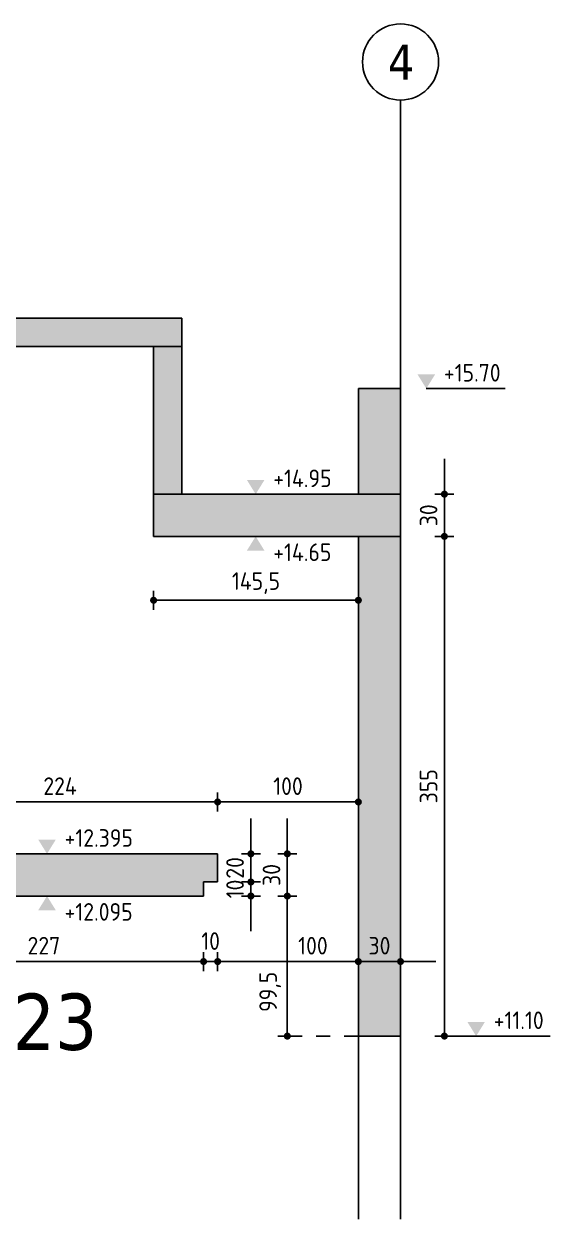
# Model space of a CAD drawing. Extents: x 21.6 to 105.5, y -19 to 78.7.
# Drawn here: x 28.62 to 32.36, y 7.06 to 15.55 of the extents above; entities that cross this region are included whole.
import ezdxf

# ---------------------------------------------------------------- set-up
doc = ezdxf.new("R2010")
doc.units = 0
doc.header["$LTSCALE"] = 0.5
doc.linetypes.add('AUSGEZOGEN', pattern=[1000.01, 1000, 0.01])
doc.linetypes.add('DOT', pattern=[0.175, 0.05, -0.125])
for name, color, linetype in [('ACHSEN', 7, 'Continuous'), ('AFU', 7, 'Continuous'), ('BETON', 7, 'Continuous'), ('grau_mittel', 7, 'Continuous'), ('HILFE', 7, 'Continuous'), ('koten', 7, 'Continuous'), ('MASSE', 7, 'Continuous'), ('SFP_Achsen', 7, 'Continuous')]:
    doc.layers.add(name, color=color, linetype=linetype)
doc.layers.add('NOPLOT', color=7, linetype='Continuous', plot=False)
doc.styles.add('helv', font='tahoma.ttf')
doc.styles.add('txt', font='isocp.shx')
doc.linetypes.add('AFU_50K', pattern='A,0.15,["/",Standard,S=0.2,R=0,X=-0.01,Y=-0.1],0.07,["/",Standard,S=0.2,R=0,X=-0.01,Y=-0.1],0.15', length=0.37)
doc.dimstyles.new('DOT_I', dxfattribs={"dimscale": 0.5, "dimtxt": 0.25, "dimasz": 0.25, "dimexe": 0.1, "dimexo": 0.3, "dimgap": 0.1, "dimtad": 1, "dimdec": 3, "dimzin": 3, "dimtxsty": 'txt', "dimblk": 'DOT', "dimblk1": 'DOT', "dimblk2": 'DOT', "dimsah": 1, "dimcen": 0.1, "dimse1": 1, "dimse2": 1, "dimazin": 0, "dimtfac": 1, "dimtdec": 4, "dimtix": 1, "dimtmove": 2, "dimatfit": 3, "dimfxl": 0, "dimtvp": 1, "dimtolj": 1, "dimtzin": 0, "dimarcsym": 0})

# ---------------------------------------------------------------- blocks, each defined once
blk = doc.blocks.new('DOT')
at = {"layer": 'MASSE', "color": 7, "linetype": 'Continuous'}
for p, q in [((0, 0), (-1, 0)), ((0, 0.54), (0, -0.54))]:
    blk.add_line(p, q, dxfattribs=at)
at = {"layer": 'MASSE', "color": 7, "linetype": 'Continuous', "const_width": 0.2}
blk.add_lwpolyline([(-0.1, 0, 1), (0.1, 0, 1)], format="xyb", close=True, dxfattribs=at)
blk = doc.blocks.new('*D105')
at = {"layer": 'DEFPOINTS', "color": 0, "linetype": 'AUSGEZOGEN', "transparency": 16777216}
for p in [(30.9998, 8.8918), (30.9998, 8.8918), (31.2998, 8.8918)]:
    blk.add_point(p, dxfattribs=at)
at = {"layer": 'MASSE', "color": 0, "linetype": 'AUSGEZOGEN', "lineweight": -2, "transparency": 16777216}
for p, q in [((30.8748, 8.8918), (30.7498, 8.8918)), ((31.2998, 8.8918), (30.9998, 8.8918)), ((31.4248, 8.8918), (31.5498, 8.8918))]:
    blk.add_line(p, q, dxfattribs=at)
at = {"layer": 'MASSE', "color": 0, "linetype": 'AUSGEZOGEN', "lineweight": -2, "transparency": 16777216, "xscale": 0.125, "yscale": 0.125, "zscale": 0.125}
blk.add_blockref('DOT', (30.9998, 8.8918), dxfattribs=at)
at = {"layer": 'MASSE', "color": 0, "linetype": 'AUSGEZOGEN', "lineweight": -2, "transparency": 16777216, "xscale": 0.125, "yscale": 0.125, "zscale": 0.125, "rotation": 180}
blk.add_blockref('DOT', (31.2998, 8.8918), dxfattribs=at)
at = {"layer": 'MASSE', "color": 0, "linetype": 'AUSGEZOGEN', "transparency": 16777216, "insert": (31.1498, 9.0043), "char_height": 0.125, "attachment_point": 5, "style": 'txt'}
blk.add_mtext('\\A1;30', dxfattribs=at)
blk = doc.blocks.new('*D106')
at = {"layer": 'DEFPOINTS', "color": 0, "linetype": 'AUSGEZOGEN', "transparency": 16777216}
for p in [(29.9998, 8.8918), (30.9998, 8.8918), (30.9998, 8.8918)]:
    blk.add_point(p, dxfattribs=at)
at = {"layer": 'MASSE', "color": 0, "linetype": 'AUSGEZOGEN', "lineweight": -2, "transparency": 16777216}
blk.add_line((30.1248, 8.8918), (30.8748, 8.8918), dxfattribs=at)
at = {"layer": 'MASSE', "color": 0, "linetype": 'AUSGEZOGEN', "lineweight": -2, "transparency": 16777216, "xscale": 0.125, "yscale": 0.125, "zscale": 0.125, "rotation": 180}
blk.add_blockref('DOT', (29.9998, 8.8918), dxfattribs=at)
at = {"layer": 'MASSE', "color": 0, "linetype": 'AUSGEZOGEN', "lineweight": -2, "transparency": 16777216, "xscale": 0.125, "yscale": 0.125, "zscale": 0.125}
blk.add_blockref('DOT', (30.9998, 8.8918), dxfattribs=at)
at = {"layer": 'MASSE', "color": 0, "linetype": 'AUSGEZOGEN', "transparency": 16777216, "insert": (30.6771, 9.0043), "char_height": 0.125, "attachment_point": 5, "style": 'txt'}
blk.add_mtext('\\A1;100', dxfattribs=at)
blk = doc.blocks.new('*D107')
at = {"layer": 'DEFPOINTS', "color": 0, "linetype": 'AUSGEZOGEN', "transparency": 16777216}
for p in [(29.8998, 8.8918), (29.9998, 8.8918), (29.9998, 8.8918)]:
    blk.add_point(p, dxfattribs=at)
at = {"layer": 'MASSE', "color": 0, "linetype": 'AUSGEZOGEN', "lineweight": -2, "transparency": 16777216}
for p, q in [((29.7748, 8.8918), (29.6498, 8.8918)), ((29.8998, 8.8918), (29.9998, 8.8918)), ((30.1248, 8.8918), (30.2498, 8.8918))]:
    blk.add_line(p, q, dxfattribs=at)
at = {"layer": 'MASSE', "color": 0, "linetype": 'AUSGEZOGEN', "lineweight": -2, "transparency": 16777216, "xscale": 0.125, "yscale": 0.125, "zscale": 0.125}
blk.add_blockref('DOT', (29.8998, 8.8918), dxfattribs=at)
at = {"layer": 'MASSE', "color": 0, "linetype": 'AUSGEZOGEN', "lineweight": -2, "transparency": 16777216, "xscale": 0.125, "yscale": 0.125, "zscale": 0.125, "rotation": 180}
blk.add_blockref('DOT', (29.9998, 8.8918), dxfattribs=at)
at = {"layer": 'MASSE', "color": 0, "linetype": 'AUSGEZOGEN', "transparency": 16777216, "insert": (29.9498, 9.0372), "char_height": 0.125, "attachment_point": 5, "style": 'txt'}
blk.add_mtext('\\A1;10', dxfattribs=at)
blk = doc.blocks.new('*D81')
at = {"layer": 'DEFPOINTS', "color": 0, "linetype": 'AUSGEZOGEN', "transparency": 16777216}
for p in [(27.6298, 8.8918), (29.8998, 8.8918), (29.8998, 8.8918)]:
    blk.add_point(p, dxfattribs=at)
at = {"layer": 'MASSE', "color": 0, "linetype": 'AUSGEZOGEN', "lineweight": -2, "transparency": 16777216}
blk.add_line((27.7548, 8.8918), (29.7748, 8.8918), dxfattribs=at)
at = {"layer": 'MASSE', "color": 0, "linetype": 'AUSGEZOGEN', "lineweight": -2, "transparency": 16777216, "xscale": 0.125, "yscale": 0.125, "zscale": 0.125, "rotation": 180}
blk.add_blockref('DOT', (27.6298, 8.8918), dxfattribs=at)
at = {"layer": 'MASSE', "color": 0, "linetype": 'AUSGEZOGEN', "lineweight": -2, "transparency": 16777216, "xscale": 0.125, "yscale": 0.125, "zscale": 0.125}
blk.add_blockref('DOT', (29.8998, 8.8918), dxfattribs=at)
at = {"layer": 'MASSE', "color": 0, "linetype": 'AUSGEZOGEN', "transparency": 16777216, "insert": (28.7648, 9.0044), "char_height": 0.125, "attachment_point": 5, "style": 'txt'}
blk.add_mtext('\\A1;227', dxfattribs=at)
blk = doc.blocks.new('*D82')
at = {"layer": 'DEFPOINTS', "color": 0, "linetype": 'AUSGEZOGEN', "transparency": 16777216}
for p in [(30.495, 9.6571), (30.495, 9.6571), (30.495, 9.3571)]:
    blk.add_point(p, dxfattribs=at)
at = {"layer": 'MASSE', "color": 0, "linetype": 'AUSGEZOGEN', "lineweight": -2, "transparency": 16777216}
for p, q in [((30.495, 9.7821), (30.495, 9.9071)), ((30.495, 9.3571), (30.495, 9.6571)), ((30.495, 9.2321), (30.495, 9.1071))]:
    blk.add_line(p, q, dxfattribs=at)
at = {"layer": 'MASSE', "color": 0, "linetype": 'AUSGEZOGEN', "lineweight": -2, "transparency": 16777216, "xscale": 0.125, "yscale": 0.125, "zscale": 0.125}
for p, rotation in [((30.495, 9.6571), 270), ((30.495, 9.3571), 90)]:
    blk.add_blockref('DOT', p, dxfattribs=dict(at, rotation=rotation))
at = {"layer": 'MASSE', "color": 0, "linetype": 'AUSGEZOGEN', "transparency": 16777216, "insert": (30.3825, 9.5071), "char_height": 0.125, "attachment_point": 5, "rotation": 90, "style": 'txt'}
blk.add_mtext('\\A1;30', dxfattribs=at)
blk = doc.blocks.new('*D83')
at = {"layer": 'DEFPOINTS', "color": 0, "linetype": 'AUSGEZOGEN', "transparency": 16777216}
for p in [(30.2361, 9.6571), (30.2361, 9.6571), (30.2361, 9.4571)]:
    blk.add_point(p, dxfattribs=at)
at = {"layer": 'MASSE', "color": 0, "linetype": 'AUSGEZOGEN', "lineweight": -2, "transparency": 16777216}
for p, q in [((30.2361, 9.7821), (30.2361, 9.9071)), ((30.2361, 9.4571), (30.2361, 9.6571)), ((30.2361, 9.3321), (30.2361, 9.2071))]:
    blk.add_line(p, q, dxfattribs=at)
at = {"layer": 'MASSE', "color": 0, "linetype": 'AUSGEZOGEN', "lineweight": -2, "transparency": 16777216, "xscale": 0.125, "yscale": 0.125, "zscale": 0.125}
for p, rotation in [((30.2361, 9.6571), 270), ((30.2361, 9.4571), 90)]:
    blk.add_blockref('DOT', p, dxfattribs=dict(at, rotation=rotation))
at = {"layer": 'MASSE', "color": 0, "linetype": 'AUSGEZOGEN', "transparency": 16777216, "insert": (30.1236, 9.5571), "char_height": 0.125, "attachment_point": 5, "rotation": 90, "style": 'txt'}
blk.add_mtext('\\A1;20', dxfattribs=at)
blk = doc.blocks.new('*D84')
at = {"layer": 'DEFPOINTS', "color": 0, "linetype": 'AUSGEZOGEN', "transparency": 16777216}
for p in [(30.2361, 9.4571), (30.2361, 9.4571), (30.2361, 9.3571)]:
    blk.add_point(p, dxfattribs=at)
at = {"layer": 'MASSE', "color": 0, "linetype": 'AUSGEZOGEN', "lineweight": -2, "transparency": 16777216}
for p, q in [((30.2361, 9.5821), (30.2361, 9.7071)), ((30.2361, 9.3571), (30.2361, 9.4571)), ((30.2361, 9.2321), (30.2361, 9.1071))]:
    blk.add_line(p, q, dxfattribs=at)
at = {"layer": 'MASSE', "color": 0, "linetype": 'AUSGEZOGEN', "lineweight": -2, "transparency": 16777216, "xscale": 0.125, "yscale": 0.125, "zscale": 0.125}
for p, rotation in [((30.2361, 9.4571), 270), ((30.2361, 9.3571), 90)]:
    blk.add_blockref('DOT', p, dxfattribs=dict(at, rotation=rotation))
at = {"layer": 'MASSE', "color": 0, "linetype": 'AUSGEZOGEN', "transparency": 16777216, "insert": (30.1236, 9.4071), "char_height": 0.125, "attachment_point": 5, "rotation": 90, "style": 'txt'}
blk.add_mtext('\\A1;10', dxfattribs=at)
blk = doc.blocks.new('*D85')
at = {"layer": 'DEFPOINTS', "color": 0, "linetype": 'AUSGEZOGEN', "transparency": 16777216}
for p in [(30.495, 9.3571), (30.495, 9.3571), (30.495, 8.3621)]:
    blk.add_point(p, dxfattribs=at)
at = {"layer": 'MASSE', "color": 0, "linetype": 'AUSGEZOGEN', "lineweight": -2, "transparency": 16777216}
blk.add_line((30.495, 8.4871), (30.495, 9.2321), dxfattribs=at)
at = {"layer": 'MASSE', "color": 0, "linetype": 'AUSGEZOGEN', "lineweight": -2, "transparency": 16777216, "xscale": 0.125, "yscale": 0.125, "zscale": 0.125}
for p, rotation in [((30.495, 9.3571), 90), ((30.495, 8.3621), 270)]:
    blk.add_blockref('DOT', p, dxfattribs=dict(at, rotation=rotation))
at = {"layer": 'MASSE', "color": 0, "linetype": 'AUSGEZOGEN', "transparency": 16777216, "insert": (30.3732, 8.6764), "char_height": 0.125, "attachment_point": 5, "rotation": 90, "style": 'txt'}
blk.add_mtext('\\A1;99,5', dxfattribs=at)
blk = doc.blocks.new('OKRD_O')
at = {"color": 0, "linetype": 'ByBlock'}
blk.add_solid([(-0.125, 0.202), (0.125, 0.202), (0, 0)], dxfattribs=at)
at = {"color": 0, "linetype": 'ByBlock', "style": 'txt'}
blk.add_attdef('OKRD', (0.25, 0.1), '', height=0.25, dxfattribs=at)
blk = doc.blocks.new('OKRD_U')
at = {"color": 0, "linetype": 'ByBlock'}
blk.add_solid([(-0.125, -0.202), (0.125, -0.202), (0, 0)], dxfattribs=at)
at = {"color": 0, "linetype": 'ByBlock', "style": 'txt'}
blk.add_attdef('OKRD', (0.25, -0.35), '', height=0.25, dxfattribs=at)
blk = doc.blocks.new('*D86')
at = {"layer": 'DEFPOINTS', "color": 0, "linetype": 'AUSGEZOGEN', "transparency": 16777216}
for p in [(29.9998, 10.0253), (30.9998, 10.0253), (30.9998, 10.0253)]:
    blk.add_point(p, dxfattribs=at)
at = {"layer": 'MASSE', "color": 0, "linetype": 'AUSGEZOGEN', "lineweight": -2, "transparency": 16777216}
blk.add_line((30.1248, 10.0253), (30.8748, 10.0253), dxfattribs=at)
at = {"layer": 'MASSE', "color": 0, "linetype": 'AUSGEZOGEN', "lineweight": -2, "transparency": 16777216, "xscale": 0.125, "yscale": 0.125, "zscale": 0.125, "rotation": 180}
blk.add_blockref('DOT', (29.9998, 10.0253), dxfattribs=at)
at = {"layer": 'MASSE', "color": 0, "linetype": 'AUSGEZOGEN', "lineweight": -2, "transparency": 16777216, "xscale": 0.125, "yscale": 0.125, "zscale": 0.125}
blk.add_blockref('DOT', (30.9998, 10.0253), dxfattribs=at)
at = {"layer": 'MASSE', "color": 0, "linetype": 'AUSGEZOGEN', "transparency": 16777216, "insert": (30.4998, 10.1378), "char_height": 0.125, "attachment_point": 5, "style": 'txt'}
blk.add_mtext('\\A1;100', dxfattribs=at)
blk = doc.blocks.new('*D135')
at = {"layer": 'DEFPOINTS', "color": 0, "linetype": 'AUSGEZOGEN', "transparency": 16777216}
for p in [(31.6115, 12.2121), (31.6115, 11.9121), (31.6115, 11.9121)]:
    blk.add_point(p, dxfattribs=at)
at = {"layer": 'MASSE', "color": 0, "linetype": 'AUSGEZOGEN', "lineweight": -2, "transparency": 16777216}
for p, q in [((31.6115, 12.3371), (31.6115, 12.4621)), ((31.6115, 12.2121), (31.6115, 11.9121)), ((31.6115, 11.7871), (31.6115, 11.6621))]:
    blk.add_line(p, q, dxfattribs=at)
at = {"layer": 'MASSE', "color": 0, "linetype": 'AUSGEZOGEN', "lineweight": -2, "transparency": 16777216, "xscale": 0.125, "yscale": 0.125, "zscale": 0.125}
for p, rotation in [((31.6115, 12.2121), 270), ((31.6115, 11.9121), 90)]:
    blk.add_blockref('DOT', p, dxfattribs=dict(at, rotation=rotation))
at = {"layer": 'MASSE', "color": 0, "linetype": 'AUSGEZOGEN', "transparency": 16777216, "insert": (31.499, 12.0621), "char_height": 0.125, "attachment_point": 5, "rotation": 90, "style": 'txt'}
blk.add_mtext('\\A1;30', dxfattribs=at)
blk = doc.blocks.new('*D136')
at = {"layer": 'DEFPOINTS', "color": 0, "linetype": 'AUSGEZOGEN', "transparency": 16777216}
for p in [(31.6115, 11.9121), (31.6115, 8.3621), (31.6115, 8.3621)]:
    blk.add_point(p, dxfattribs=at)
at = {"layer": 'MASSE', "color": 0, "linetype": 'AUSGEZOGEN', "lineweight": -2, "transparency": 16777216}
blk.add_line((31.6115, 11.7871), (31.6115, 8.4871), dxfattribs=at)
at = {"layer": 'MASSE', "color": 0, "linetype": 'AUSGEZOGEN', "lineweight": -2, "transparency": 16777216, "xscale": 0.125, "yscale": 0.125, "zscale": 0.125}
for p, rotation in [((31.6115, 11.9121), 90), ((31.6115, 8.3621), 270)]:
    blk.add_blockref('DOT', p, dxfattribs=dict(at, rotation=rotation))
at = {"layer": 'MASSE', "color": 0, "linetype": 'AUSGEZOGEN', "transparency": 16777216, "insert": (31.499, 10.1371), "char_height": 0.125, "attachment_point": 5, "rotation": 90, "style": 'txt'}
blk.add_mtext('\\A1;355', dxfattribs=at)
blk = doc.blocks.new('*D137')
at = {"layer": 'DEFPOINTS', "color": 0, "linetype": 'AUSGEZOGEN', "transparency": 16777216}
for p in [(29.5448, 11.4584), (29.5448, 11.4584), (30.9998, 11.4584)]:
    blk.add_point(p, dxfattribs=at)
at = {"layer": 'MASSE', "color": 0, "linetype": 'AUSGEZOGEN', "lineweight": -2, "transparency": 16777216}
blk.add_line((30.8748, 11.4584), (29.6698, 11.4584), dxfattribs=at)
at = {"layer": 'MASSE', "color": 0, "linetype": 'AUSGEZOGEN', "lineweight": -2, "transparency": 16777216, "xscale": 0.125, "yscale": 0.125, "zscale": 0.125, "rotation": 180}
blk.add_blockref('DOT', (29.5448, 11.4584), dxfattribs=at)
at = {"layer": 'MASSE', "color": 0, "linetype": 'AUSGEZOGEN', "lineweight": -2, "transparency": 16777216, "xscale": 0.125, "yscale": 0.125, "zscale": 0.125}
blk.add_blockref('DOT', (30.9998, 11.4584), dxfattribs=at)
at = {"layer": 'MASSE', "color": 0, "linetype": 'AUSGEZOGEN', "transparency": 16777216, "insert": (30.2723, 11.5803), "char_height": 0.125, "attachment_point": 5, "style": 'txt'}
blk.add_mtext('\\A1;145,5', dxfattribs=at)
blk = doc.blocks.new('*D109')
at = {"layer": 'DEFPOINTS', "color": 0, "linetype": 'AUSGEZOGEN', "transparency": 16777216}
for p in [(27.7598, 10.0253), (29.9998, 10.0253), (29.9998, 10.0253)]:
    blk.add_point(p, dxfattribs=at)
at = {"layer": 'MASSE', "color": 0, "linetype": 'AUSGEZOGEN', "lineweight": -2, "transparency": 16777216}
blk.add_line((27.8848, 10.0253), (29.8748, 10.0253), dxfattribs=at)
at = {"layer": 'MASSE', "color": 0, "linetype": 'AUSGEZOGEN', "lineweight": -2, "transparency": 16777216, "xscale": 0.125, "yscale": 0.125, "zscale": 0.125, "rotation": 180}
blk.add_blockref('DOT', (27.7598, 10.0253), dxfattribs=at)
at = {"layer": 'MASSE', "color": 0, "linetype": 'AUSGEZOGEN', "lineweight": -2, "transparency": 16777216, "xscale": 0.125, "yscale": 0.125, "zscale": 0.125}
blk.add_blockref('DOT', (29.9998, 10.0253), dxfattribs=at)
at = {"layer": 'MASSE', "color": 0, "linetype": 'AUSGEZOGEN', "transparency": 16777216, "insert": (28.8798, 10.1379), "char_height": 0.125, "attachment_point": 5, "style": 'txt'}
blk.add_mtext('\\A1;224', dxfattribs=at)

msp = doc.modelspace()

# ---------------------------------------------------------------- hatches: boundary and pattern name
at = {"layer": 'grau_mittel', "transparency": 33554687}
h = msp.add_hatch(color=61, dxfattribs=at)
h.paths.add_polyline_path([(27.1248, 13.2621), (27.3748, 13.2621), (27.3748, 14.0121), (27.1248, 14.0121)])
h.paths.add_polyline_path([(30.9998, 8.3621), (31.2998, 8.3621), (31.2998, 11.9121), (30.9998, 11.9121)])
h.paths.add_polyline_path([(29.8998, 9.3571), (29.8998, 9.4571), (29.9998, 9.4571), (29.9998, 9.6571), (28.2798, 9.6571), (27.6298, 9.6571), (27.6298, 9.3571)])
h.paths.add_polyline_path([(23.2998, 11.9121), (24.6298, 11.9121), (24.6298, 12.2121), (22.0137, 12.2121), (22.0137, 11.9121), (23.0498, 11.9121)])
h.paths.add_polyline_path([(23.0498, 11.3121), (23.2998, 11.3121), (23.2998, 11.9121), (23.0498, 11.9121)])
h.paths.add_polyline_path([(27.7598, 9.6571), (27.7598, 9.7421), (27.5648, 9.7421), (27.5648, 9.5571), (27.3048, 9.5571), (27.3048, 9.3721), (27.0448, 9.3721), (27.0448, 9.1871), (26.7848, 9.1871), (26.7848, 9.0021), (26.5248, 9.0021), (26.5248, 8.8171), (26.2648, 8.8171), (26.2648, 8.6321), (26.0048, 8.6321), (26.0048, 8.4471), (25.8748, 8.4471), (25.6798, 8.4471), (25.6798, 8.3621), (25.8098, 8.3621), (25.8098, 8.0621), (27.6298, 9.3571), (27.6298, 9.6571)])
at = {"layer": 'grau_mittel'}
h = msp.add_hatch(color=61, dxfattribs=at)
h.paths.add_polyline_path([(30.9998, 12.2121), (29.7448, 12.2121), (29.7448, 13.4621), (27.3748, 13.4621), (27.3748, 13.2621), (29.5448, 13.2621), (29.5448, 11.9121), (30.9998, 11.9121), (31.2998, 11.9121), (31.2998, 12.2121)])
h.paths.add_polyline_path([(31.2998, 12.9621), (30.9998, 12.9621), (30.9998, 12.2121), (31.2998, 12.2121)], flags=17)

# ---------------------------------------------------------------- linework, layer by layer
at = {"layer": 'ACHSEN', "color": 140, "linetype": 'AUSGEZOGEN'}
msp.add_line((31.2998, 15.0121), (31.2998, 7.0621), dxfattribs=at)
at = {"layer": 'AFU', "color": 8, "linetype": 'AFU_50K'}
for p, q in [((29.5448, 13.2621), (29.7448, 13.2621)), ((29.7448, 12.2121), (29.5448, 12.2121)), ((30.9998, 12.2121), (31.2998, 12.2121)), ((30.9998, 11.9121), (31.2998, 11.9121)), ((30.9998, 8.3621), (31.2998, 8.3621))]:
    msp.add_line(p, q, dxfattribs=at)
at = {"layer": 'BETON', "color": 6, "linetype": 'AUSGEZOGEN'}
for p, q in [((29.7448, 13.4621), (27.3748, 13.4621)), ((29.7448, 12.2121), (29.7448, 13.4621)), ((27.1248, 13.2621), (29.5448, 13.2621)), ((29.5448, 11.9121), (29.5448, 13.2621)), ((30.9998, 12.2121), (30.9998, 12.9621)), ((30.9998, 12.9621), (31.2998, 12.9621)), ((31.2998, 7.0621), (31.2998, 12.9621)), ((30.9998, 12.2121), (29.7448, 12.2121)), ((30.9998, 11.9121), (29.5448, 11.9121)), ((30.9998, 7.0621), (30.9998, 11.9121)), ((29.9998, 9.6571), (27.7598, 9.6571)), ((29.9998, 9.4571), (29.9998, 9.6571)), ((29.8998, 9.3571), (29.8998, 9.4571)), ((29.8998, 9.4571), (29.9998, 9.4571)), ((27.6298, 9.3571), (29.8998, 9.3571))]:
    msp.add_line(p, q, dxfattribs=at)
at = {"layer": 'HILFE', "color": 102, "linetype": 'AUSGEZOGEN'}
for p, q in [((32.0423, 12.9621), (31.4829, 12.9621)), ((32.3627, 8.3621), (31.6115, 8.3621))]:
    msp.add_line(p, q, dxfattribs=at)
at = {"layer": 'HILFE', "color": 102, "linetype": 'DOT'}
msp.add_line((30.9998, 8.3621), (30.495, 8.3621), dxfattribs=at)
at = {"layer": 'SFP_Achsen', "color": 7, "linetype": 'AUSGEZOGEN'}
msp.add_circle((31.2998, 15.2825), 0.2705, dxfattribs=at)

# ---------------------------------------------------------------- block references
at = {"layer": 'koten', "color": 7, "linetype": 'AUSGEZOGEN'}
ref = msp.add_blockref('OKRD_O', (31.4829, 12.9621), dxfattribs=dict(at, xscale=0.5, yscale=0.5, zscale=0.5))
ref.add_attrib('OKRD', '+15.70', (31.6079, 13.0121), dxfattribs={"height": 0.125, "style": 'txt'})
ref = msp.add_blockref('OKRD_O', (30.2701, 12.2121), dxfattribs=dict(at, xscale=0.5, yscale=0.5, zscale=0.5))
ref.add_attrib('OKRD', '+14.95', (30.3951, 12.2621), dxfattribs={"height": 0.125, "style": 'txt'})
ref = msp.add_blockref('OKRD_U', (30.2701, 11.9121), dxfattribs=dict(at, xscale=0.5, yscale=0.5, zscale=0.5))
ref.add_attrib('OKRD', '+14.65', (30.3951, 11.7371), dxfattribs={"height": 0.125, "style": 'txt'})
ref = msp.add_blockref('OKRD_O', (28.7871, 9.6571), dxfattribs=dict(at, xscale=0.5, yscale=0.5, zscale=0.5))
ref.add_attrib('OKRD', '+12.395', (28.9121, 9.7071), dxfattribs={"height": 0.125, "style": 'txt'})
ref = msp.add_blockref('OKRD_U', (28.7871, 9.3571), dxfattribs=dict(at, xscale=0.5, yscale=0.5, zscale=0.5))
ref.add_attrib('OKRD', '+12.095', (28.9121, 9.1821), dxfattribs={"height": 0.125, "style": 'txt'})
ref = msp.add_blockref('OKRD_O', (31.8371, 8.3621), dxfattribs=dict(at, xscale=0.5, yscale=0.5, zscale=0.5))
ref.add_attrib('OKRD', '+11.10', (31.9621, 8.4121), dxfattribs={"height": 0.125, "style": 'txt'})

# ---------------------------------------------------------------- texts
at = {"layer": 'NOPLOT', "color": 191, "linetype": 'AUSGEZOGEN', "style": 'helv'}
msp.add_text('02.08.23', height=0.4, dxfattribs=at).set_placement((27.0435, 8.2644))
at = {"layer": 'SFP_Achsen', "color": 6, "linetype": 'AUSGEZOGEN', "style": 'helv'}
msp.add_text('4', height=0.25, dxfattribs=at).set_placement((31.2092, 15.1563))

# ---------------------------------------------------------------- dimensions: what is measured, and where the dimension line sits
at = {"layer": 'MASSE', "color": 7, "linetype": 'AUSGEZOGEN'}
for base, p1, p2, picture, middle in [((31.6115, 11.9121), (31.6115, 12.2121), (31.6115, 11.9121), '*D135', (31.499, 12.0621)), ((31.6115, 8.3621), (31.6115, 11.9121), (31.6115, 8.3621), '*D136', (31.499, 10.1371)), ((30.2361, 9.6571), (30.2361, 9.4571), (30.2361, 9.6571), '*D83', (30.1236, 9.5571)), ((30.495, 9.6571), (30.495, 9.3571), (30.495, 9.6571), '*D82', (30.3825, 9.5071)), ((30.2361, 9.4571), (30.2361, 9.3571), (30.2361, 9.4571), '*D84', (30.1236, 9.4071))]:
    dim = msp.add_linear_dim(base=base, p1=p1, p2=p2, angle=90, dimstyle='DOT_I', override={"dimdec": 0, "dimlfac": 100}, dxfattribs=at)
    dim.commit()
    dim.dimension.update_dxf_attribs({"geometry": picture, "text_midpoint": middle})
for base, p1, p2, override, picture, middle in [((29.5448, 11.4584), (30.9998, 11.4584), (29.5448, 11.4584), {"dimdec": 1, "dimlfac": 100}, '*D137', (30.2723, 11.5803)), ((29.9998, 10.0253), (27.7598, 10.0253), (29.9998, 10.0253), {"dimdec": 0, "dimlfac": 100}, '*D109', (28.8798, 10.1379)), ((30.9998, 10.0253), (29.9998, 10.0253), (30.9998, 10.0253), {"dimdec": 0, "dimlfac": 100}, '*D86', (30.4998, 10.1378)), ((29.8998, 8.8918), (27.6298, 8.8918), (29.8998, 8.8918), {"dimdec": 0, "dimlfac": 100}, '*D81', (28.7648, 9.0044)), ((30.9998, 8.8918), (31.2998, 8.8918), (30.9998, 8.8918), {"dimdec": 0, "dimlfac": 100}, '*D105', (31.1498, 9.0043))]:
    dim = msp.add_linear_dim(base=base, p1=p1, p2=p2, dimstyle='DOT_I', override=override, dxfattribs=at)
    dim.commit()
    dim.dimension.update_dxf_attribs({"geometry": picture, "text_midpoint": middle})
dim = msp.add_linear_dim(base=(30.495, 9.3571), p1=(30.495, 8.3621), p2=(30.495, 9.3571), angle=90, dimstyle='DOT_I', override={"dimdec": 1, "dimlfac": 100}, dxfattribs=at)
dim.commit()
dim.dimension.update_dxf_attribs({"geometry": '*D85', "text_midpoint": (30.3732, 8.6764), "dimtype": 160})
for base, p1, p2, picture, middle in [((29.9998, 8.8918), (29.8998, 8.8918), (29.9998, 8.8918), '*D107', (29.9498, 9.0372)), ((30.9998, 8.8918), (29.9998, 8.8918), (30.9998, 8.8918), '*D106', (30.6771, 9.0043))]:
    dim = msp.add_linear_dim(base=base, p1=p1, p2=p2, dimstyle='DOT_I', override={"dimdec": 0, "dimlfac": 100}, dxfattribs=at)
    dim.commit()
    dim.dimension.update_dxf_attribs({"geometry": picture, "text_midpoint": middle, "dimtype": 160})

doc.saveas('drawing.dxf')
